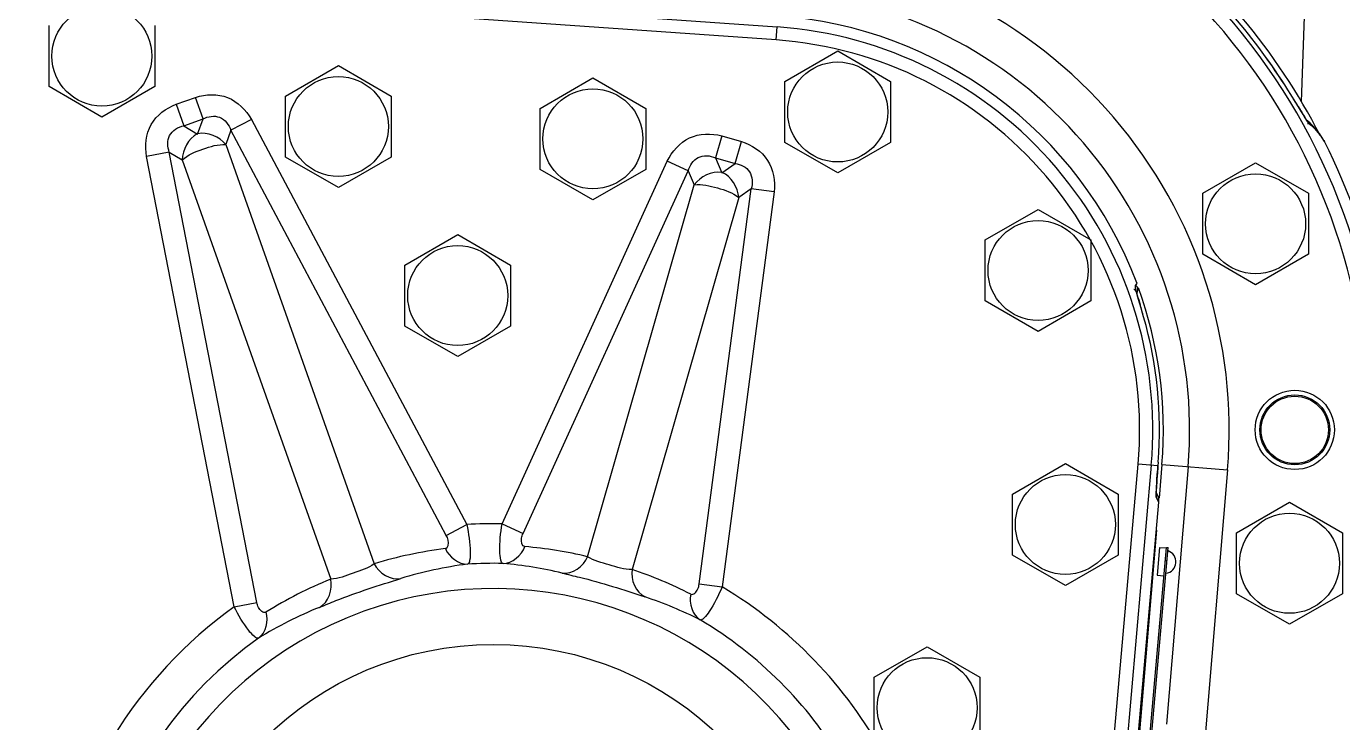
# Model space of a CAD drawing. Header units: millimetres. Extents: x 2513 to 2669, y 1505 to 1675.
# Drawn here: x 2525.1999 to 2525.4971, y 1507.2757 to 1507.433 of the extents above; entities that cross this region are included whole.
import ezdxf

# ---------------------------------------------------------------- set-up
doc = ezdxf.new("R2010")
doc.units = ezdxf.units.MM

msp = doc.modelspace()

# ---------------------------------------------------------------- linework, layer by layer
at = {"linetype": 'Continuous'}
for p, q in [((2525.227930266901, 1507.442755478932), (2525.369411648808, 1507.432837395503)), ((2525.487870026685, 1507.415891765565), (2525.488850555247, 1507.443970429524)), ((2525.369203352351, 1507.42986604819), (2525.227721970445, 1507.43978413162)), ((2525.205046244914, 1507.419345411282), (2525.205046244914, 1507.433122037426)), ((2525.228908061353, 1507.433122037426), (2525.228908061353, 1507.419345411282)), ((2525.369203352351, 1507.42986604819), (2525.369411648808, 1507.432837395503)), ((2525.371184141866, 1507.42049515956), (2525.383115050086, 1507.427383472633)), ((2525.383115050086, 1507.427383472633), (2525.395045958304, 1507.42049515956)), ((2525.258437059195, 1507.4172141598), (2525.270367967414, 1507.424102472872)), ((2525.270367967414, 1507.424102472872), (2525.282298875633, 1507.4172141598)), ((2525.315904267117, 1507.414430281216), (2525.327835175337, 1507.421318594288)), ((2525.327835175337, 1507.421318594288), (2525.339766083555, 1507.414430281216)), ((2525.371184141866, 1507.406718533416), (2525.371184141866, 1507.42049515956)), ((2525.395045958304, 1507.42049515956), (2525.395045958304, 1507.406718533416)), ((2525.216977153133, 1507.41245709821), (2525.205046244914, 1507.419345411282)), ((2525.228908061353, 1507.419345411282), (2525.216977153133, 1507.41245709821)), ((2525.485432441705, 1507.417550065104), (2525.485428966393, 1507.417547914986)), ((2525.486537638715, 1507.415756205431), (2525.485432442609, 1507.417550065663)), ((2525.233747108665, 1507.41535794803), (2525.238097877962, 1507.416898636243)), ((2525.233747108665, 1507.41535794803), (2525.235471633279, 1507.410488040751)), ((2525.239822402576, 1507.412028728964), (2525.238097877962, 1507.416898636243)), ((2525.258437059195, 1507.403437533656), (2525.258437059195, 1507.4172141598)), ((2525.282298875633, 1507.4172141598), (2525.282298875633, 1507.403437533656)), ((2525.487818719946, 1507.413667009293), (2525.486537638715, 1507.415756205431)), ((2525.235471633279, 1507.410488040751), (2525.239822402576, 1507.412028728964)), ((2525.238590492922, 1507.408594093665), (2525.239822402576, 1507.412028728964)), ((2525.250720202182, 1507.411920672828), (2525.246107989315, 1507.409468441644)), ((2525.250720202183, 1507.411920672828), (2525.299354345391, 1507.320448456592)), ((2525.315904267117, 1507.400653655072), (2525.315904267117, 1507.414430281216)), ((2525.339766083555, 1507.414430281216), (2525.339766083555, 1507.400653655072)), ((2525.488187418939, 1507.413068891655), (2525.487818719946, 1507.413667009293)), ((2525.488519663389, 1507.412534774545), (2525.488187418939, 1507.413068891655)), ((2525.488809316076, 1507.412076388893), (2525.488519663389, 1507.412534774545)), ((2525.4890472218, 1507.411709634495), (2525.488809316076, 1507.412076388893)), ((2525.489216585628, 1507.411459767765), (2525.4890472218, 1507.411709634495)), ((2525.489207054407, 1507.411576417166), (2525.48908720284, 1507.411650649459)), ((2525.489799831037, 1507.411103301517), (2525.489207054407, 1507.411576417166)), ((2525.235471633279, 1507.410488040751), (2525.238590492922, 1507.408594093665)), ((2525.246107989316, 1507.409468441645), (2525.244955819943, 1507.40625612686)), ((2525.294742132561, 1507.317996225338), (2525.246107989316, 1507.409468441645)), ((2525.489279691109, 1507.411372572242), (2525.489216585628, 1507.411459767765)), ((2525.48927365376, 1507.411380102531), (2525.489279691109, 1507.411372572242)), ((2525.490420367991, 1507.410498819966), (2525.489799831037, 1507.411103301517)), ((2525.4911004324, 1507.409732313473), (2525.490420367991, 1507.410498819966)), ((2525.491865069764, 1507.408769712908), (2525.4911004324, 1507.409732313473)), ((2525.4921419908, 1507.408399196635), (2525.491865069764, 1507.408769712908)), ((2525.244955819943, 1507.40625612686), (2525.278477689317, 1507.31159322911)), ((2525.356925923465, 1507.408213558167), (2525.355501916164, 1507.403247454537)), ((2525.356925923465, 1507.408213558167), (2525.361362634466, 1507.406941351759)), ((2525.359938627165, 1507.40197524813), (2525.361362634466, 1507.406941351759)), ((2525.383115050086, 1507.399830220344), (2525.371184141866, 1507.406718533416)), ((2525.395045958304, 1507.406718533416), (2525.383115050086, 1507.399830220344)), ((2525.493014481562, 1507.406971424788), (2525.492135794555, 1507.408394665391)), ((2525.232198055945, 1507.404542675896), (2525.227070454255, 1507.403545857851)), ((2525.246839957138, 1507.301852136533), (2525.227070454255, 1507.403545857851)), ((2525.25196755887, 1507.302848954362), (2525.232198055945, 1507.404542675896)), ((2525.232198055945, 1507.404542675896), (2525.235114852248, 1507.402771433041)), ((2525.235114852248, 1507.402771433041), (2525.268636941342, 1507.308108437485)), ((2525.270367967414, 1507.396549220584), (2525.258437059195, 1507.403437533656)), ((2525.282298875633, 1507.403437533656), (2525.270367967414, 1507.396549220584)), ((2525.355501916164, 1507.403247454537), (2525.356941207528, 1507.399894431811)), ((2525.355501916164, 1507.403247454537), (2525.359938627165, 1507.40197524813)), ((2525.307325023322, 1507.320609106524), (2525.344631039819, 1507.402474305198)), ((2525.312078338804, 1507.318443018521), (2525.349384355112, 1507.40030821678)), ((2525.327835175337, 1507.393765342), (2525.315904267117, 1507.400653655072)), ((2525.339766083555, 1507.400653655072), (2525.327835175337, 1507.393765342)), ((2525.349384355112, 1507.40030821678), (2525.344631039819, 1507.402474305198)), ((2525.349384355112, 1507.40030821678), (2525.350730398285, 1507.397172428252)), ((2525.356941207528, 1507.399894431811), (2525.359938627165, 1507.40197524813)), ((2525.465537741033, 1507.39524140383), (2525.477468649252, 1507.402129716902)), ((2525.477468649252, 1507.402129716902), (2525.489399557471, 1507.39524140383)), ((2525.326646672556, 1507.313181933615), (2525.350730398285, 1507.397172428252)), ((2525.360765654802, 1507.394294692539), (2525.336681806991, 1507.310304405121)), ((2525.351824404936, 1507.307046017455), (2525.363569054458, 1507.396240819694)), ((2525.368747946423, 1507.395558893511), (2525.357003296746, 1507.306364090093)), ((2525.363569054458, 1507.396240819694), (2525.360765654802, 1507.394294692539)), ((2525.368747946426, 1507.39555889351), (2525.363569054461, 1507.396240819694)), ((2525.465537741033, 1507.381464777686), (2525.465537741033, 1507.39524140383)), ((2525.489399557471, 1507.39524140383), (2525.489399557471, 1507.381464777686)), ((2525.416422168864, 1507.384702434903), (2525.428353077083, 1507.391590747975)), ((2525.428353077083, 1507.391590747975), (2525.440283985302, 1507.384702434903)), ((2525.285381026923, 1507.379035253499), (2525.297311935142, 1507.385923566571)), ((2525.297311935142, 1507.385923566571), (2525.309242843362, 1507.379035253499)), ((2525.416422168864, 1507.370925808759), (2525.416422168864, 1507.384702434903)), ((2525.440283985302, 1507.384702434903), (2525.440283985302, 1507.370925808759)), ((2525.285381026923, 1507.365258627355), (2525.285381026923, 1507.379035253499)), ((2525.309242843362, 1507.379035253499), (2525.309242843362, 1507.365258627355)), ((2525.477468649252, 1507.374576464614), (2525.465537741033, 1507.381464777686)), ((2525.489399557471, 1507.381464777686), (2525.477468649252, 1507.374576464614)), ((2525.450507720474, 1507.373139993919), (2525.450473408631, 1507.373273719832)), ((2525.450639124912, 1507.372662520841), (2525.450507720474, 1507.373139993919)), ((2525.428353077083, 1507.364037495687), (2525.416422168864, 1507.370925808759)), ((2525.440283985302, 1507.370925808759), (2525.428353077083, 1507.364037495687)), ((2525.450826258544, 1507.372017992355), (2525.450639124912, 1507.372662520841)), ((2525.451060071717, 1507.371230547746), (2525.450826258544, 1507.372017992355)), ((2525.45133308905, 1507.370316842659), (2525.451060071717, 1507.371230547746)), ((2525.451637268338, 1507.369292200542), (2525.45133308905, 1507.370316842659)), ((2525.451964486941, 1507.368175600598), (2525.451637268338, 1507.369292200542)), ((2525.452194516082, 1507.367378919321), (2525.451964486941, 1507.368175600598)), ((2525.45219053336, 1507.367377787387), (2525.452194462539, 1507.367378913587)), ((2525.297311935142, 1507.358370314283), (2525.285381026923, 1507.365258627355)), ((2525.309242843362, 1507.365258627355), (2525.297311935142, 1507.358370314283)), ((2525.422586471444, 1507.327334651216), (2525.434517379663, 1507.334222964288)), ((2525.434517379663, 1507.334222964288), (2525.446448287882, 1507.327334651216)), ((2525.455493952903, 1507.334535759542), (2525.455424513488, 1507.333682564344)), ((2525.455498027992, 1507.334535438391), (2525.455493952903, 1507.33453575954)), ((2525.440800467912, 1507.218869909655), (2525.45095037332, 1507.334076743214)), ((2525.453917519578, 1507.333815332906), (2525.44376761417, 1507.218608499347)), ((2525.455424513488, 1507.333682564344), (2525.450950373322, 1507.334076743213)), ((2525.455204936037, 1507.330708523718), (2525.455276161149, 1507.331736790111)), ((2525.455276161149, 1507.331736790111), (2525.455360609509, 1507.332847744525)), ((2525.455360609509, 1507.332847744525), (2525.455429672862, 1507.333694854673)), ((2525.45542451915, 1507.333682563534), (2525.455429678765, 1507.333694858576)), ((2525.456336866696, 1507.334005649259), (2525.455701552966, 1507.326422300724)), ((2525.456336866696, 1507.334005649259), (2525.471140990785, 1507.332765397245)), ((2525.46222947938, 1507.333511981096), (2525.457358115355, 1507.275365510318)), ((2525.471140990785, 1507.332765397245), (2525.465795964556, 1507.26896511261)), ((2525.455059815151, 1507.327700181913), (2525.455074714943, 1507.32825566463)), ((2525.455074714943, 1507.32825566463), (2525.455103814023, 1507.328953359595)), ((2525.455103814023, 1507.328953359595), (2525.455147349413, 1507.329776289292)), ((2525.455147349413, 1507.329776289292), (2525.455204936037, 1507.330708523718)), ((2525.422586471444, 1507.313558025072), (2525.422586471444, 1507.327334651216)), ((2525.446215297847, 1507.218392854519), (2525.45564848999, 1507.3254646107)), ((2525.446448287882, 1507.327334651216), (2525.446448287882, 1507.313558025072)), ((2525.455058480574, 1507.327321837891), (2525.455059815151, 1507.327700181913)), ((2525.455063174642, 1507.327174503867), (2525.455058480574, 1507.327321837891)), ((2525.455287231716, 1507.327177304564), (2525.455059430431, 1507.327591116382)), ((2525.455061451646, 1507.327193372618), (2525.455063174642, 1507.327174503867)), ((2525.45564848999, 1507.3254646107), (2525.455093231315, 1507.326473264371)), ((2525.47319340714, 1507.318585318522), (2525.485124315359, 1507.325473631594)), ((2525.485124315359, 1507.325473631594), (2525.497055223578, 1507.318585318522)), ((2525.294742132561, 1507.317996225338), (2525.299354345428, 1507.320448456522)), ((2525.307325023512, 1507.320609106939), (2525.312078338805, 1507.31844301852)), ((2525.455094919332, 1507.319181288823), (2525.446654758167, 1507.218436285579)), ((2525.47319340714, 1507.304808692378), (2525.47319340714, 1507.318585318522)), ((2525.497055223578, 1507.318585318522), (2525.497055223578, 1507.304808692378)), ((2525.434517379663, 1507.306669712), (2525.422586471444, 1507.313558025072)), ((2525.446448287882, 1507.313558025072), (2525.434517379663, 1507.306669712)), ((2525.450729576904, 1507.239809013701), (2525.457331839091, 1507.315282053493)), ((2525.451106942101, 1507.23977600239), (2525.457709204289, 1507.315249042182)), ((2525.455762539135, 1507.31529035276), (2525.455212737861, 1507.30900537574)), ((2525.455762732756, 1507.315292574243), (2525.457322508905, 1507.315156127492)), ((2525.457331839091, 1507.315282053493), (2525.457709204289, 1507.315249042182)), ((2525.457444822782, 1507.31223014497), (2525.457067457585, 1507.312263156281)), ((2525.45521254424, 1507.309003154257), (2525.456772320389, 1507.308866707506)), ((2525.351824404936, 1507.307046017455), (2525.357003296901, 1507.306364091272)), ((2525.485124315359, 1507.297920379306), (2525.47319340714, 1507.304808692378)), ((2525.497055223578, 1507.304808692378), (2525.485124315359, 1507.297920379306)), ((2525.246839957179, 1507.301852136318), (2525.25196755887, 1507.302848954362)), ((2525.391367261603, 1507.285974169389), (2525.403298169822, 1507.292862482461)), ((2525.403298169822, 1507.292862482461), (2525.415229078042, 1507.285974169389)), ((2525.391367261603, 1507.272197543245), (2525.391367261603, 1507.285974169389)), ((2525.415229078042, 1507.285974169389), (2525.415229078042, 1507.272197543245))]:
    msp.add_line(p, q, dxfattribs=at)
for centre, radius in [((2525.216977153133, 1507.426233724354), 0.01129102026507046), ((2525.383115050086, 1507.413606846488), 0.01129102026507046), ((2525.270367967414, 1507.410325846728), 0.01129102026507046), ((2525.327835175337, 1507.407541968144), 0.01129102026507046), ((2525.477468649252, 1507.388353090758), 0.01129102026507046), ((2525.428353077083, 1507.377814121831), 0.01129102026507046), ((2525.297311935142, 1507.372146940427), 0.01129102026507046), ((2525.486317406181, 1507.341822548703), 0.008948181164366784), ((2525.486317406181, 1507.341822548703), 0.007891798665795705), ((2525.486317406181, 1507.341822548703), 0.007605953989711766), ((2525.434517379663, 1507.320446338144), 0.01129102026507046), ((2525.485124315359, 1507.31169700545), 0.01129102026507046), ((2525.30536529819, 1507.220027860633), 0.07334615977469629), ((2525.403298169822, 1507.279085856318), 0.01129102026507046)]:
    msp.add_circle(centre, radius, dxfattribs=at)
for centre, radius, start, end in [((2525.220854698305, 1507.341822548703), 0.1899002891548951, 90.46773104607395, 156.8572127312925), ((2525.220854698305, 1507.341822548703), 0.1869022816284782, 79.54991168272201, 158.9033822499454), ((2525.220854698305, 1507.341822548703), 0.1644751898029997, 95.0000000037301, 163.7503451863549), ((2525.220854698305, 1507.341822548703), 0.1593153672626412, 95.0000000037301, 149.9999999993659), ((2525.220854698305, 1507.341822548703), 0.1568582026207057, 95.0000000037301, 149.9999999993659), ((2525.220854698305, 1507.341822548703), 0.1538795632896458, 95.0000000037301, 149.9999999993659), ((2525.363031354583, 1507.341822548703), 0.1429388096982579, 356.999999998167, 77.99999999782614), ((2525.363031354583, 1507.341822548703), 0.1399601703671981, 356.999999998167, 77.99999999782614), ((2525.220854698305, 1507.341822548703), 0.1184307889395808, 85.99002932629031, 201.8499203843775), ((2525.363031354583, 1507.341822548703), 0.1451593833330612, 27.28514107757961, 52.5262617704602), ((2525.220854698305, 1507.341822548703), 0.1094880587653796, 85.99002932629031, 202.4983582511799), ((2525.363031354583, 1507.341822548703), 0.1084883654235183, 355.2110877619115, 85.99002932629031), ((2525.363031354583, 1507.341822548703), 0.1439288243388899, 31.74438946265853, 48.10333814927485), ((2525.363031354583, 1507.341822548703), 0.1439329120627184, 31.74438946265853, 48.10333814927485), ((2525.220854698305, 1507.341822548703), 0.1036377955731485, 85.99002932629031, 142.9675920068773), ((2525.220854698305, 1507.341822548703), 0.1011806309313124, 85.99002932629031, 203.1484647974709), ((2525.220854698305, 1507.341822548703), 0.09820199160025252, 85.99002932629031, 203.1484647974709), ((2525.363031354583, 1507.341822548703), 0.09954563524931713, 355.2110877619115, 85.99002932629031), ((2525.363031354583, 1507.341822548703), 0.09369537205728479, 20.7587740855532, 85.99002932629031), ((2525.363031354583, 1507.341822548703), 0.09123820741524982, 354.9651504246064, 85.99002932629031), ((2525.363031354583, 1507.341822548703), 0.08825956808428942, 354.9651504246064, 85.99002932629031), ((2524.904910030662, 1507.058719175579), 0.6824663354086584, 31.45233437807315, 31.72092421228675), ((2525.507285372369, 1507.423453605362), 0.02170419928479835, 213.1376175193209, 213.6682309420895), ((2525.501987236254, 1507.419925444052), 0.01533881103975683, 213.6713817324236, 214.214460193077), ((2525.470327152291, 1507.392099650741), 0.02711373157506912, 36.92112200473884, 38.21841492685073), ((2525.363031354583, 1507.341822548703), 0.1453959743402929, 356.999999998167, 26.62049827335368), ((2525.363031354583, 1507.341822548703), 0.09363237958998923, 355.2110877619115, 20.0348577974445), ((2525.200138264708, 1507.294996753609), 0.2622391278654005, 16.02230627917637, 16.63989989827416), ((2525.363031354583, 1507.341822548703), 0.09274928239311413, 355.4939494132149, 15.993619754754), ((2525.363031354583, 1507.341822548703), 0.09275337011684323, 355.4939494132149, 15.9936197585162), ((2525.602513601473, 1507.320892441546), 0.1476402204392716, 175.853537503373, 176.1500920292799), ((2525.650525898609, 1507.317387522995), 0.1957802733105975, 175.4404831957373, 175.8464686685603), ((2525.706512433145, 1507.312960886359), 0.2519415236437694, 175.2822093215668, 175.4491251273954), ((2525.520937823482, 1507.325702479217), 0.06592067512637205, 177.3341956092108, 177.5225595366022), ((2525.536535863191, 1507.324959166138), 0.08153640829370994, 176.8079015250404, 177.3222219248083), ((2525.555257637726, 1507.323932059346), 0.1002863297740697, 176.5914678222366, 176.8176063311096), ((2525.574595004734, 1507.322767575486), 0.1196587237884536, 176.1483508156338, 176.5853770414795), ((2525.30536529819, 1507.220027860633), 0.1006003361423506, 88.88379018796967, 93.42551026637334), ((2525.306319077804, 1507.219817329269), 0.09590598888795014, 97.05568999277256, 106.8758424616138), ((2525.304442347393, 1507.219930093066), 0.09585894753111913, 76.6066265866227, 85.20178849551719), ((2525.45690650783, 1507.312023743805), 0.00258907075424044, 277.7360051202689, 72.26515991334455), ((2525.310891387306, 1507.222428043262), 0.08979313515982099, 97.26883367613286, 107.1161645071559), ((2525.30536529819, 1507.220027860633), 0.09165760596814936, 88.62526480589443, 93.64996005907574), ((2525.29969970718, 1507.222124280365), 0.08987954591432855, 76.37335003832845, 84.98012259376063), ((2525.304695890145, 1507.219382917331), 0.09577299053152102, 112.1173222204891, 121.9511453221108), ((2525.306057476014, 1507.219364215501), 0.09595815617118797, 62.80266300492837, 71.38892191832143), ((2525.30536529819, 1507.220027860633), 0.08596271696271739, 30.76595607843725, 357.9591725259681), ((2525.30536529819, 1507.220027860633), 0.1006003313870883, 28.67416429609095, 59.11620964837429), ((2525.30536529819, 1507.220027860633), 0.1006003361423506, 125.5744896996396, 217.5391674577943), ((2525.299560236498, 1507.218415472272), 0.0897931351989941, 111.8838354923511, 121.7311663282497), ((2525.311280891317, 1507.218803338814), 0.08987963319538474, 63.01988159636907, 71.62664577240554), ((2525.30536529819, 1507.220027860633), 0.09165760596814936, 30.63559486201211, 59.37473519871386), ((2525.30536529819, 1507.220027860633), 0.09165760596814936, 125.3500399372305, 356.1025960663748)]:
    msp.add_arc(centre, radius, start, end, dxfattribs=at)
msp.add_ellipse((2525.452674264027, 1507.325738881628), major_axis=(-0.001444771579739031, 0.002624495970336639), ratio=0.9956070465000003, start_param=4.1192523243, end_param=4.8395509048, dxfattribs=at)
for points, knots in [([(2525.238097877962, 1507.416898636243), (2525.240399463473, 1507.417663273264), (2525.245784152989, 1507.417877196235), (2525.249534881287, 1507.414039035993), (2525.250720202183, 1507.411920672828)], [0, 0, 0, 0, 0.4997774308, 1, 1, 1, 1]), ([(2525.227070454255, 1507.403545857851), (2525.226658581609, 1507.405938099599), (2525.227157873891, 1507.411281285462), (2525.231477225704, 1507.414503785034), (2525.233747108665, 1507.41535794803)], [0, 0, 0, 0, 0.5002228682, 1, 1, 1, 1]), ([(2525.487104690811, 1507.414822639002), (2525.487631986189, 1507.413961354779), (2525.488290572175, 1507.412877095539), (2525.488969677463, 1507.411805534025), (2525.489111144205, 1507.411588964733)], [0, 0, 0, 0, 0.7960835138, 1, 1, 1, 1]), ([(2525.239822402576, 1507.412028728964), (2525.240919577541, 1507.412625618129), (2525.243891606042, 1507.413122293135), (2525.245686797658, 1507.410697938098), (2525.246107989316, 1507.409468441645)], [0, 0, 0, 0, 0.4900707965, 1, 1, 1, 1]), ([(2525.489145356491, 1507.411528432506), (2525.489196550619, 1507.411433546083), (2525.489271834465, 1507.411207435663), (2525.48927076166, 1507.410970295753), (2525.489256074948, 1507.410845553011)], [0, 0, 0, 0, 0.4618961374, 1, 1, 1, 1]), ([(2525.232198055945, 1507.404542675896), (2525.231769839144, 1507.405713452596), (2525.231582806224, 1507.408675781021), (2525.234193750536, 1507.410252280221), (2525.235471633278, 1507.410488040751)], [0, 0, 0, 0, 0.4896275204, 1, 1, 1, 1]), ([(2525.344631039819, 1507.402474305198), (2525.34568490976, 1507.404661041992), (2525.349194195178, 1507.408721072017), (2525.354581961546, 1507.408836298561), (2525.356925923465, 1507.408213558167)], [0, 0, 0, 0, 0.5002228682, 1, 1, 1, 1]), ([(2525.489302979939, 1507.41130055183), (2525.489384646152, 1507.411180517566), (2525.489513795381, 1507.411015250852), (2525.489641091436, 1507.410824626154), (2525.489704960271, 1507.410793816082)], [0, 0, 0, 0, 0.671845881, 1, 1, 1, 1]), ([(2525.489704960271, 1507.410793816082), (2525.489833125647, 1507.410731939251), (2525.490115680134, 1507.410533862122), (2525.490366719886, 1507.410301762658), (2525.49050823588, 1507.410161106279)], [0, 0, 0, 0, 0.4163274372, 1, 1, 1, 1]), ([(2525.49050823588, 1507.410161106279), (2525.490688684319, 1507.409981753947), (2525.491073574925, 1507.409561592349), (2525.491434408327, 1507.409121111021), (2525.491629275, 1507.408873857369)], [0, 0, 0, 0, 0.4469508798, 1, 1, 1, 1]), ([(2525.23511493773, 1507.402771191666), (2525.236413265905, 1507.40395665831), (2525.239758459838, 1507.405294985218), (2525.24320079883, 1507.406361259508), (2525.244955809435, 1507.406256097656)], [0, 0, 0, 0, 0.49999458, 1, 1, 1, 1]), ([(2525.361362634466, 1507.406941351759), (2525.363680417925, 1507.406227317115), (2525.368188402923, 1507.403274570008), (2525.369013098039, 1507.397971805184), (2525.368747946423, 1507.395558893511)], [0, 0, 0, 0, 0.4997774308, 1, 1, 1, 1]), ([(2525.492003584529, 1507.408387275655), (2525.492169143658, 1507.408167122019), (2525.492511410006, 1507.407698872048), (2525.492842911074, 1507.407222961731), (2525.493014481563, 1507.406971424786)], [0, 0, 0, 0, 0.4749799956, 1, 1, 1, 1]), ([(2525.349384355113, 1507.40030821678), (2525.34971561066, 1507.401510031023), (2525.351283577129, 1507.404030319134), (2525.354324665157, 1507.403797588517), (2525.355501916165, 1507.403247454537)], [0, 0, 0, 0, 0.4896275204, 1, 1, 1, 1]), ([(2525.359938627165, 1507.401975248129), (2525.361178469633, 1507.401824052117), (2525.3638864648, 1507.400502537212), (2525.363940128017, 1507.397486359077), (2525.363569054458, 1507.396240819694)], [0, 0, 0, 0, 0.4900707965, 1, 1, 1, 1]), ([(2525.350730327702, 1507.397172182106), (2525.352475720802, 1507.397383345889), (2525.355976265489, 1507.396530334589), (2525.359397915715, 1507.395399428608), (2525.360765629285, 1507.394294674866)], [0, 0, 0, 0, 0.49999458, 1, 1, 1, 1]), ([(2525.45046470794, 1507.373073660438), (2525.450422349033, 1507.373186905056), (2525.450278663923, 1507.373419131068), (2525.450067628175, 1507.373588790636), (2525.449945077514, 1507.373667460123)], [0, 0, 0, 0, 0.4536260045, 1, 1, 1, 1]), ([(2525.450276827626, 1507.3741834044), (2525.450244498319, 1507.374107960758), (2525.450333028414, 1507.373830184837), (2525.450374038948, 1507.373584031073), (2525.450420439386, 1507.373408860043)], [0, 0, 0, 0, 0.3117416294, 1, 1, 1, 1]), ([(2525.450644132512, 1507.375031404403), (2525.450585616703, 1507.374889022998), (2525.450460306177, 1507.374607595417), (2525.450335250564, 1507.374326046987), (2525.450276904658, 1507.374183432971)], [0, 0, 0, 0, 0.4997552784000001, 1, 1, 1, 1]), ([(2525.45067680733, 1507.374190224011), (2525.450629280307, 1507.374249435047), (2525.450515341414, 1507.374365665335), (2525.4503840596, 1507.374461328559), (2525.45031157272, 1507.374507323491)], [0, 0, 0, 0, 0.4693338765, 1, 1, 1, 1]), ([(2525.450420439386, 1507.373408860043), (2525.450466802921, 1507.373233828329), (2525.450574153275, 1507.372850181924), (2525.450685922991, 1507.372467831687), (2525.45074742002, 1507.372259431314)], [0, 0, 0, 0, 0.4545422422, 1, 1, 1, 1]), ([(2525.450632598852, 1507.372701992299), (2525.450741941172, 1507.372890969782), (2525.450919388687, 1507.373278396183), (2525.450908854042, 1507.373724048633), (2525.450837611761, 1507.373912016896)], [0, 0, 0, 0, 0.5206443829, 1, 1, 1, 1]), ([(2525.450837611761, 1507.373912016896), (2525.450819116504, 1507.373960815466), (2525.450772712265, 1507.374058306876), (2525.450711398649, 1507.374147128784), (2525.45067680733, 1507.374190224011)], [0, 0, 0, 0, 0.4856912782, 1, 1, 1, 1]), ([(2525.455042279084, 1507.327233805939), (2525.45504289973, 1507.327433899404), (2525.455051894053, 1507.327873438104), (2525.45506841879, 1507.32831271026), (2525.455078763174, 1507.328551967676)], [0, 0, 0, 0, 0.4551993705, 1, 1, 1, 1]), ([(2525.455093231315, 1507.326473264371), (2525.455106360547, 1507.326615639304), (2525.455108239766, 1507.326905947133), (2525.455066593694, 1507.327192928147), (2525.455035716826, 1507.327335541228)], [0, 0, 0, 0, 0.494914557, 1, 1, 1, 1]), ([(2525.455093231315, 1507.326473264371), (2525.455050584887, 1507.326544484199), (2525.455059807256, 1507.326816681715), (2525.455041746832, 1507.327062210013), (2525.455042279084, 1507.327233805939)], [0, 0, 0, 0, 0.3260373314, 1, 1, 1, 1]), ([(2525.299354345428, 1507.320448456522), (2525.299791646897, 1507.318414647974), (2525.300187383682, 1507.315550134903), (2525.300153211572, 1507.312741831057), (2525.299827447783, 1507.311575519284), (2525.299530306942, 1507.311499548104)], [0, 0, 0, 0, 0.6831649693, 0.8992804087, 1, 1, 1, 1]), ([(2525.307564288207, 1507.311659084431), (2525.307264487968, 1507.311723656301), (2525.306893324042, 1507.312875136714), (2525.306725858023, 1507.315677410573), (2525.306986619201, 1507.318557100761), (2525.307325023512, 1507.320609106939)], [0, 0, 0, 0, 0.1007284915, 0.3169082379, 1, 1, 1, 1]), ([(2525.294538560179, 1507.314997044067), (2525.295200712088, 1507.315105999878), (2525.295382950319, 1507.316793720987), (2525.294921454325, 1507.31764939105), (2525.294742132561, 1507.317996225338)], [0, 0, 0, 0, 0.6321743022999999, 1, 1, 1, 1]), ([(2525.312460635633, 1507.315453100114), (2525.311787990315, 1507.315509785425), (2525.311514267349, 1507.317206419132), (2525.311917142725, 1507.318089151767), (2525.312078338804, 1507.318443018521)], [0, 0, 0, 0, 0.6344969355, 1, 1, 1, 1]), ([(2525.278477689317, 1507.311593229111), (2525.277106462874, 1507.310512852502), (2525.273654381695, 1507.309576983318), (2525.270382494374, 1507.308131233581), (2525.268636941342, 1507.308108437485)], [0, 0, 0, 0, 0.5000000216, 1, 1, 1, 1]), ([(2525.336681806994, 1507.31030440512), (2525.334938108179, 1507.310220364701), (2525.331583939562, 1507.311463024218), (2525.328080769184, 1507.312186490847), (2525.326646672553, 1507.313181933616)], [0, 0, 0, 0, 0.5000003648, 1, 1, 1, 1]), ([(2525.266092000118, 1507.301738243964), (2525.267335708033, 1507.30224126539), (2525.273327089157, 1507.304761245436), (2525.279531487679, 1507.306740282361), (2525.284464372789, 1507.308244242348)], [0, 0, 0, 0, 0.2064403064, 1, 1, 1, 1]), ([(2525.320874804689, 1507.309473854029), (2525.322179518806, 1507.309160839768), (2525.32852108922, 1507.3077329785), (2525.334721024446, 1507.305738511784), (2525.339611645741, 1507.304101151313)], [0, 0, 0, 0, 0.2064473452, 1, 1, 1, 1]), ([(2525.349915783476, 1507.304713009297), (2525.350527435197, 1507.304430306038), (2525.351641177825, 1507.30569265023), (2525.351769560503, 1507.306660441021), (2525.351824404936, 1507.307046017455)], [0, 0, 0, 0, 0.6337212543, 1, 1, 1, 1]), ([(2525.357003296901, 1507.306364091272), (2525.356202869826, 1507.304444557336), (2525.354898001216, 1507.301864259199), (2525.353271011069, 1507.299576525404), (2525.352346057096, 1507.29879672322), (2525.352057599589, 1507.298900832695)], [0, 0, 0, 0, 0.6830953529000001, 0.8992732390000001, 1, 1, 1, 1]), ([(2525.252334939944, 1507.294786792113), (2525.252056202541, 1507.294658835327), (2525.25106904869, 1507.295360241648), (2525.249275162183, 1507.297521183382), (2525.247780012935, 1507.299996373038), (2525.246839957179, 1507.301852136318)], [0, 0, 0, 0, 0.1007213157, 0.3168386407, 1, 1, 1, 1]), ([(2525.254013210254, 1507.300646265001), (2525.253442618597, 1507.300290612188), (2525.252219259933, 1507.301515820404), (2525.252042006469, 1507.302466281898), (2525.25196755887, 1507.302848954362)], [0, 0, 0, 0, 0.6329829036, 1, 1, 1, 1])]:
    msp.add_open_spline(points, degree=3, knots=knots, dxfattribs=at)
for points in [[(2525.238518138554, 1507.408638031309), (2525.236470954009, 1507.407678823385), (2525.235153415379, 1507.405031742531), (2525.235115061477, 1507.402771305985)], [(2525.244955809452, 1507.406256097611), (2525.243503529613, 1507.4079887048), (2525.240813666936, 1507.409216726132), (2525.23861907197, 1507.408673773706)], [(2525.492141422259, 1507.408398809798), (2525.491680747008, 1507.409024362222), (2525.491137461287, 1507.409597735387), (2525.490531996405, 1507.410084510284)], [(2525.356907817435, 1507.399972218524), (2525.354684157848, 1507.400380118567), (2525.35207436153, 1507.39899018756), (2525.350730494841, 1507.397172203313)], [(2525.360765629276, 1507.394294674818), (2525.360589435838, 1507.396548560413), (2525.35911269251, 1507.399110322848), (2525.357010744611, 1507.39994270463)], [(2525.45074742002, 1507.372259431314), (2525.45096099361, 1507.371535675759), (2525.451179953565, 1507.370813520445), (2525.45139570771, 1507.370090411926)], [(2525.294538560092, 1507.314997044028), (2525.295328946457, 1507.313125395529), (2525.297500503683, 1507.311411926529), (2525.299530306884, 1507.311499548875)], [(2525.307564288215, 1507.311659084787), (2525.309629025855, 1507.311651654178), (2525.311763840824, 1507.313509476247), (2525.312460635677, 1507.315453100097)], [(2525.278477689521, 1507.311593229219), (2525.279457647111, 1507.309527282229), (2525.282229501835, 1507.307760710789), (2525.284464373139, 1507.308244243724)], [(2525.320874870015, 1507.309474154738), (2525.323135168665, 1507.309127462203), (2525.325794624588, 1507.311059862074), (2525.326646792901, 1507.313181878772)], [(2525.266091946115, 1507.301738356838), (2525.26813307598, 1507.302768966022), (2525.26917554148, 1507.305886211862), (2525.268636990186, 1507.30810844698)], [(2525.336681799258, 1507.310304406139), (2525.336279942449, 1507.308053213659), (2525.337511119971, 1507.305005097587), (2525.339611661513, 1507.304101171867)], [(2525.349915783406, 1507.30471300931), (2525.349476765567, 1507.302695471232), (2525.35030266691, 1507.29998867824), (2525.352057599874, 1507.298900833189)], [(2525.254013210254, 1507.300646265001), (2525.254576833242, 1507.298694294412), (2525.25396758226, 1507.295996060981), (2525.252334995165, 1507.294786714286)]]:
    msp.add_open_spline(points, degree=3, dxfattribs=at)

doc.saveas('drawing.dxf')
